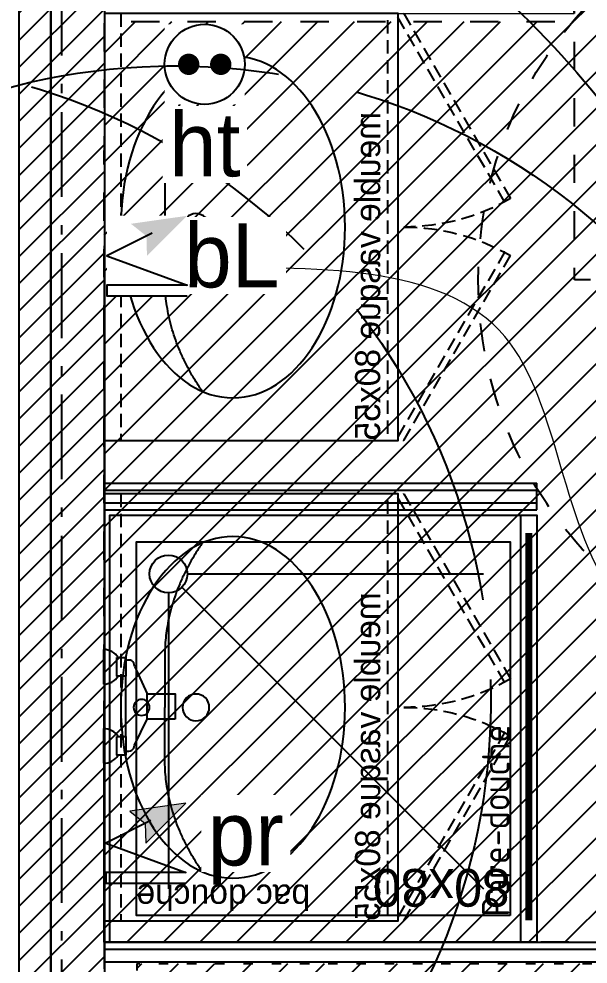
# Model space of a CAD drawing. Header units: centimetres. Extents: x -35664 to 50682, y -23001 to 23705.
# Drawn here: x 6209.9 to 6316.5, y 3861.3 to 4038.4 of the extents above; entities that cross this region are included whole.
import ezdxf

# ---------------------------------------------------------------- set-up
doc = ezdxf.new("R2010")
doc.units = ezdxf.units.CM
for name, pattern in [('ACAD_ISO02W100', [15, 12, -3]), ('Style de ligne -1', [0.41664, 0.20828, -0.20836]), ('Style de ligne -11', [0.347222, 0.20828, -0.138942]), ('Style de ligne -13', [0.147638, 0.098425, -0.049213]), ('Style de ligne -5', [0.20828, 0.069425, -0.138855]), ('Style de ligne -6', [1.04164, 0.625, -0.20828, 0.06943, -0.13893]), ('VW-01', [0.41656, 0.20828, -0.20828])]:
    doc.linetypes.add(name, pattern=pattern)
for name, color, linetype in [('B aménagement intérieur', 252, 'Continuous'), ('B BATI-équipement-sanitaires', 252, 'Continuous'), ('B faience', 252, 'Style de ligne -11'), ('B Faux plafonds', 9, 'Continuous'), ('B Faux plafonds_Hatch', 9, 'Continuous'), ('B GÈnÈral_Hatch', 252, 'Continuous'), ('B Général', 252, 'Continuous'), ('C ANNOTATIONS-PMR', 252, 'Style de ligne -5'), ('C ANNOTATIONS-prestations', 252, 'Continuous'), ('D SURFACES-shab', 252, 'Continuous'), ('F REMPLISSAGE-vert clair', 252, 'Continuous'), ('F REMPLISSAGE-vert foncé', 252, 'Continuous'), ('prlm-MOD', 64, 'Continuous')]:
    doc.layers.add(name, color=color, linetype=linetype)
doc.layers.add('prlm-ELEC-CFO', color=1, linetype='Continuous', lineweight=25)
doc.layers.add('prlm-ZEROPLOT', color=254, linetype='Continuous', plot=False)
doc.styles.add('Eurostile', font='Eurosti.TTF')
doc.styles.add('prlm-elec-cfo', font='comic.ttf', dxfattribs={"height": 12})
doc.styles.get("Standard").update_dxf_attribs({"font": 'isocp.shx', "height": 15})
pattern_1 = [(45, (0, 0.2205), (-3.52778, 3.30729), [])]

# ---------------------------------------------------------------- blocks, each defined once
blk = doc.blocks.new('A 90.WC-plan-PMR')
at = {"layer": 'B Général', "linetype": 'Style de ligne -1', "ltscale": 25.4, "flags": 128}
blk.add_lwpolyline([(-114.5, 112.5), (15.5, 112.5), (15.5, 32.5), (-114.5, 32.5)], close=True, dxfattribs=at)
blk = doc.blocks.new('A 90.Groupe-2-1')
at = {"layer": 'B Général', "linetype": 'Continuous'}
for centre, major_axis, ratio in [((0, -24.07), (32, 0), 0.65625), ((0, -6.97), (1.5, 0), 1), ((0, -17.15), (2.5, 0), 1)]:
    blk.add_ellipse(centre, major_axis=major_axis, ratio=ratio, dxfattribs=at)
for points in [[(-30.82, -18.37), (-20.7, -11.37), (-9.74, -11.32), (-4.71, -11.3), (0, -11.3)], [(30.82, -18.37), (20.7, -11.37), (9.74, -11.32), (4.71, -11.3), (0, -11.3)]]:
    blk.add_open_spline(points, degree=2, knots=[0, 0, 0, 1, 1, 2, 2, 2], dxfattribs=at)
blk.add_open_spline([(-30.45, -17.59), (-30.5, -17.61), (-30.55, -17.64)], degree=2, dxfattribs=at)
blk = doc.blocks.new('A 90.meuble vasque 80x60')
at = {"layer": 'B BATI-équipement-sanitaires', "linetype": 'Style de ligne -13', "ltscale": 25.4, "flags": 128}
for points in [[(-40, -3.07), (40, -3.07), (40, -53.07), (-40, -53.07)], [(-40, -56.07), (-5.36, -76.07), (-4.71, -74.94), (-39.35, -54.94)], [(40, -56.07), (5.36, -76.07), (4.71, -74.94), (39.35, -54.94)]]:
    blk.add_lwpolyline(points, close=True, dxfattribs=at)
at = {"layer": 'B BATI-équipement-sanitaires', "linetype": 'Style de ligne -13', "ltscale": 25.4}
for centre, start, end in [((-40, -56.07), 330, 0), ((40, -56.07), 180, 210)]:
    blk.add_arc(centre, 40, start, end, dxfattribs=at)
at = {"layer": 'B Général', "flags": 128}
blk.add_lwpolyline([(-40, 0), (40, 0), (40, -55), (-40, -55)], close=True, dxfattribs=at)
at = {"layer": 'B Général'}
blk.add_blockref('A 90.Groupe-2-1', (0, 0), dxfattribs=at)
at = {"layer": 'C ANNOTATIONS-prestations', "insert": (40, -53.07), "char_height": 4.706, "width": 80, "attachment_point": 9, "line_spacing_factor": 0.894142, "style": 'Eurostile'}
blk.add_mtext('meuble vasque 80x55', dxfattribs=at)
blk = doc.blocks.new('A 90.Bac douche 80.80')
at = {"layer": 'B faience', "lineweight": 18, "flags": 128}
blk.add_lwpolyline([(-41, -40), (40, -40), (40, 41)], dxfattribs=at)
at = {"layer": 'B Général', "linetype": 'Continuous'}
for p, q in [((25.5, -25.5), (-31, 31)), ((28, -24.46), (28, 31)), ((24.46, -28), (-31, -28))]:
    blk.add_line(p, q, dxfattribs=at)
at = {"layer": 'B Général', "linetype": 'Continuous', "flags": 128}
for points in [[(-41, 41), (39, 41), (39, -39), (-41, -39)], [(-36, 36), (34, 36), (34, -34), (-36, -34)]]:
    blk.add_lwpolyline(points, close=True, dxfattribs=at)
at = {"layer": 'B Général', "linetype": 'Continuous'}
blk.add_circle((28, -28), 3.54, dxfattribs=at)
at = {"layer": 'B Général', "insert": (-36, 30.76), "char_height": 7.059, "width": 35, "attachment_point": 4, "line_spacing_factor": 0.894142, "style": 'Eurostile'}
blk.add_mtext('80x80', dxfattribs=at)
at = {"layer": 'C ANNOTATIONS-prestations', "insert": (34, 32.51), "char_height": 4.706, "width": 70, "attachment_point": 6, "line_spacing_factor": 0.894142, "style": 'Eurostile'}
blk.add_mtext('bac douche ', dxfattribs=at)
blk = doc.blocks.new('A 90.Rond 150_PMR')
at = {"layer": 'B Général', "linetype": 'VW-01', "ltscale": 25.4}
blk.add_circle((0, 0), 75, dxfattribs=at)
blk = doc.blocks.new('A 90.T3 S102_105 (2D)')
at = {"layer": 'B Faux plafonds_Hatch', "linetype": 'Continuous'}
h = blk.add_hatch(dxfattribs=at)
h.set_pattern_fill('F_P__SOFFITE', color=256, style=0, pattern_type=2)
h.set_pattern_definition(pattern_1)
h.paths.add_polyline_path([(-55.86, 34.01), (-55.94, 63.02), (125.88, 63.03), (125.88, 76.02), (280.96, 76.02), (281.04, -293.98), (-274.88, -293.98), (-274.88, 16.02), (-55.86, 16.02), (-55.86, 34.03)])
at = {"layer": 'B GÈnÈral_Hatch', "linetype": 'Continuous'}
h = blk.add_hatch(dxfattribs=at)
h.set_pattern_fill('F_P__SOFFITE', color=256, style=0, pattern_type=2)
h.set_pattern_definition(pattern_1)
h.paths.add_polyline_path([(-61.02, 289.02), (-60.98, 20.02), (-281.08, 20.02), (-281.04, 192.49), (-193.04, 192.54), (-193.01, 289.01)])
at = {"layer": 'B Faux plafonds', "linetype": 'Style de ligne -5', "ltscale": 25.4, "flags": 128}
blk.add_lwpolyline([(-55.86, 34.01), (-55.94, 63.02), (125.88, 63.03), (125.88, 76.02), (280.96, 76.02), (281.04, -293.98), (-274.88, -293.98), (-274.88, 16.02), (-55.86, 16.02), (-55.86, 34.03)], close=True, dxfattribs=at)
at = {"layer": 'B Général', "linetype": 'Continuous'}
for p, q in [((-281.04, 106.02), (-200.04, 106.02)), ((-281.04, 101.02), (-281.04, 106.02)), ((-200.04, 101.02), (-200.04, 106.02)), ((-281.04, 101.02), (-200.04, 101.02)), ((-281.04, 20.02), (-61.02, 20.02)), ((-281.04, 15.02), (-281.04, 20.02))]:
    blk.add_line(p, q, dxfattribs=at)
at = {"layer": 'B Général', "linetype": 'VW-01', "ltscale": 25.4, "flags": 128}
blk.add_lwpolyline([(-61.02, 289.02), (-60.98, 20.02), (-281.08, 20.02), (-281.04, 192.49), (-193.04, 192.54), (-193.01, 289.01)], close=True, dxfattribs=at)
at = {"layer": 'D SURFACES-shab', "lineweight": 18, "flags": 128}
blk.add_lwpolyline([(-61.02, 289.02), (-61.02, 20.02), (-281.12, 20.02), (-281.04, 194), (-193.04, 194.04), (-193.01, 289.01)], close=True, dxfattribs=at)
at = {"layer": 'F REMPLISSAGE-vert clair'}
for p, q in [((-281.04, 104.72), (-200.04, 104.72)), ((-281.04, 102.32), (-200.04, 102.32)), ((-281.04, 18.72), (-59.72, 18.72)), ((-281.04, 16.32), (-57.32, 16.32))]:
    blk.add_line(p, q, dxfattribs=at)
at = {"layer": 'F REMPLISSAGE-vert foncé', "linetype": 'Continuous'}
for p, q in [((-281.04, 106.02), (-200.04, 106.02)), ((-281.04, 101.02), (-200.04, 101.02)), ((-281.04, 20.02), (-61.02, 20.02))]:
    blk.add_line(p, q, dxfattribs=at)
at = {"layer": 'F REMPLISSAGE-vert foncé'}
for p, q in [((-281.04, 104.72), (-200.04, 104.72)), ((-281.04, 102.32), (-200.04, 102.32)), ((-281.04, 18.72), (-59.72, 18.72)), ((-281.04, 16.32), (-57.32, 16.32))]:
    blk.add_line(p, q, dxfattribs=at)
at = {"layer": 'B Général', "rotation": 180}
for name, p in [('A 90.WC-plan-PMR', (-177.52, 256.62)), ('A 90.Bac douche 80.80', (-241.04, 61.02))]:
    blk.add_blockref(name, p, dxfattribs=at)
at = {"layer": 'B Général', "xscale": -1, "rotation": 90}
for p in [(-281.04, 154.02), (-281.04, 64.02)]:
    blk.add_blockref('A 90.meuble vasque 80x60', p, dxfattribs=at)
at = {"layer": 'C ANNOTATIONS-PMR', "ltscale": 25.4, "rotation": 270}
blk.add_blockref('A 90.Rond 150_PMR', (-136.02, 144.12), dxfattribs=at)
blk = doc.blocks.new('xi.pdch')
at = {"layer": 'prlm-MOD', "color": 0, "linetype": 'ByBlock', "lineweight": -2, "ltscale": 50}
blk.add_lwpolyline([(-32.52, -3.22), (-32.52, -0.19), (47.48, -0.19), (47.48, -3.22)], close=True, dxfattribs=at)
at = {"layer": 'prlm-MOD', "color": 0, "linetype": 'ByBlock', "lineweight": 5, "ltscale": 50, "const_width": 1.3}
blk.add_lwpolyline([(-28.4, -1.71), (44.13, -1.71), (44.13, -1.71)], dxfattribs=at)
at = {"layer": 'prlm-MOD', "color": 0, "insert": (-27.71, 7.06), "char_height": 5.1497, "width": 137.3149, "attachment_point": 1}
blk.add_mtext('Pare-douche', dxfattribs=at)
blk = doc.blocks.new('xi.dchrob')
at = {"layer": 'prlm-MOD', "color": 161}
for p, q in [((8.16, -2.3), (8.16, 2.3)), ((13.38, 1.16), (13.38, -1.16))]:
    blk.add_line(p, q, dxfattribs=at)
for points in [[(0, 10.66), (0, 4.16)], [(5.77, 7.56), (8.16, 2.38)], [(4.19, -5.66), (4.19, 5.66)], [(5.77, -7.26), (8.16, -2.37)], [(0, -4.16), (0, -10.66)]]:
    blk.add_lwpolyline(points, dxfattribs=at)
for points in [[(2.5, 9.16), (4.19, 9.16), (4.19, 5.66), (2.5, 5.66)], [(13.38, -2.37), (8.16, -2.37), (8.16, 2.38), (13.38, 2.38)], [(2.5, -5.66), (4.19, -5.66), (4.19, -9.16), (2.5, -9.16)]]:
    blk.add_lwpolyline(points, close=True, dxfattribs=at)
for centre, radius, start, end in [((0, 7.41), 3.25, 32.579, 90), ((4.65, 7.56), 1.13, 0, 114.0743), ((0, 7.41), 3.25, 270, 327.421), ((0, -7.41), 3.25, 32.579, 90), ((4.65, -7.26), 1.13, 245.9257, 360), ((0, -7.41), 3.25, 270, 327.421)]:
    blk.add_arc(centre, radius, start, end, dxfattribs=at)
at = {"layer": 'prlm-ZEROPLOT', "color": 253, "linetype": 'ACAD_ISO02W100', "ltscale": 5}
for radius in [180, 120]:
    blk.add_circle((13.38, 0), radius, dxfattribs=at)
blk = doc.blocks.new('xi.PR')
at = {"layer": 'prlm-ELEC-CFO', "lineweight": 5}
blk.add_hatch(color=0, dxfattribs=at).paths.add_polyline_path([(-3, 6), (-0.1, 3.7), (0, 0), (7.5, 7.5)])
at = {"layer": 'prlm-ELEC-CFO', "color": 0, "lineweight": 5, "flags": 128}
blk.add_lwpolyline([(-3, 6), (-0.1, 3.7), (0, 0), (7.5, 7.5)], close=True, dxfattribs=at)
at = {"layer": 'prlm-ELEC-CFO', "color": 0}
blk.add_lwpolyline([(0.95, 4.23), (-7.5, 0), (7.5, -5.5), (-7.5, -5.5), (-7.5, -7.5), (7.5, -7.5)], dxfattribs=at)
blk = doc.blocks.new('xi.PCHT')
at = {"color": 0, "lineweight": 5}
blk.add_wipeout([(-7.5, -7.5), (7.5, -7.5), (7.5, 7.5), (-7.5, 7.5)], dxfattribs=at).dxf.layer = 'prlm-ELEC-CFO'
at = {"layer": 'prlm-ELEC-CFO', "color": 0, "linetype": 'ByBlock', "lineweight": 5, "const_width": 2}
for points in [[(-4, 0, 1), (-2, 0, 1)], [(2, 0, 1), (4, 0, 1)]]:
    blk.add_lwpolyline(points, format="xyb", close=True, dxfattribs=at)
at = {"layer": 'prlm-ELEC-CFO', "color": 0, "linetype": 'ByBlock', "lineweight": -2}
blk.add_circle((0, 0), 7.5, dxfattribs=at)
blk = doc.blocks.new('xi.BL')
at = {"color": 0, "lineweight": 5}
blk.add_wipeout([(-7.5, -7.5), (7.5, -7.5), (7.5, 7.5), (-7.5, 7.5)], dxfattribs=at).dxf.layer = 'prlm-ELEC-CFO'
at = {"layer": 'prlm-ELEC-CFO', "lineweight": 5}
blk.add_hatch(color=0, dxfattribs=at).paths.add_polyline_path([(-3, 6), (-0.1, 3.7), (0, 0), (7.5, 7.5)])
at = {"layer": 'prlm-ELEC-CFO', "color": 0}
blk.add_lwpolyline([(0.95, 4.23), (-7.5, 0), (7.5, -5.5), (-7.5, -5.5), (-7.5, -7.5), (7.5, -7.5)], dxfattribs=at)

msp = doc.modelspace()

# ---------------------------------------------------------------- hatches: boundary and pattern name
at = {"layer": 'B GÈnÈral_Hatch', "linetype": 'Continuous'}
h = msp.add_hatch(dxfattribs=at)
h.set_pattern_fill('50_BETON', color=256, style=0, pattern_type=2)
h.set_pattern_definition([(45, (0, 0), (2.4253472, -2.6458333), [])])
h.paths.add_polyline_path([(6209.888, 3525.389), (6225.888, 3541.389), (6225.888, 4134.389), (6209.888, 4134.389)])

# ---------------------------------------------------------------- linework, layer by layer
at = {"layer": 'B Général', "linetype": 'Continuous', "lineweight": 18}
for p, q in [((6209.888, 4134.389), (6209.888, 3525.389)), ((6225.888, 4134.389), (6225.888, 3551.389))]:
    msp.add_line(p, q, dxfattribs=at)
at = {"layer": 'B Général', "linetype": 'Continuous'}
for p, q in [((6209.888, 4134.389), (6209.888, 3525.389)), ((6225.888, 4134.389), (6225.888, 3551.389))]:
    msp.add_line(p, q, dxfattribs=at)
at = {"layer": 'B Général', "linetype": 'Style de ligne -6', "ltscale": 25.4, "flags": 128}
msp.add_lwpolyline([(6274.813, 5820.389), (6274.813, 5736.889), (6217.888, 5687.889), (6217.888, 3085.389)], dxfattribs=at)
msp.add_lwpolyline([(6274.813, 5820.389), (6274.813, 5736.889), (6217.888, 5687.889), (6217.888, 3085.389)], dxfattribs=at)
at = {"layer": 'prlm-ELEC-CFO', "lineweight": 13}
msp.add_spline([(6434.115, 3965.63), (6411.019, 3926.924), (6322.53, 3928.663), (6300.905, 3978.847), (6241.369, 3991.488)], degree=3, dxfattribs=at)
at = {"layer": 'prlm-ZEROPLOT', "ltscale": 25}
msp.add_lwpolyline([(5209.042, 4917.389), (6215.888, 4917.389), (6215.888, 3517.389), (4931.965, 3517.389)], dxfattribs=at)
at = {"layer": 'prlm-ZEROPLOT'}
msp.add_lwpolyline([(6215.888, 4917.389), (7638.484, 4917.389), (7638.484, 3517.389), (6215.888, 3517.389)], close=True, dxfattribs=at)

# ---------------------------------------------------------------- block references
at = {"layer": 'B aménagement intérieur'}
msp.add_blockref('A 90.T3 S102_105 (2D)', (6506.93, 3845.368), dxfattribs=at)
at = {"layer": 'prlm-ELEC-CFO'}
msp.add_blockref('xi.PR', (6233.641, 3883.959), dxfattribs=at)
at = {"layer": 'prlm-MOD'}
for name, p, rotation in [('xi.dchrob', (6191.634, 3910.536), 180), ('xi.pdch', (6303.666, 3897.904), 90)]:
    msp.add_blockref(name, p, dxfattribs=dict(at, rotation=rotation))

# ---------------------------------------------------------------- next in the draw order: texts
at = {"layer": 'prlm-ELEC-CFO', "lineweight": 20, "char_height": 12, "attachment_point": 5, "line_spacing_factor": 0.8, "style": 'prlm-elec-cfo', "bg_fill": 3, "box_fill_scale": 1.1, "bg_fill_color": 256, "bg_fill_transparency": 0}
for s, insert in [('ht', (6244.69, 4014.792)), ('bL', (6249.752, 3993.98)), ('pr', (6252.359, 3883.959))]:
    msp.add_mtext(s, dxfattribs=dict(at, insert=insert))

# ---------------------------------------------------------------- next in the draw order: linework, layer by layer
at = {"layer": 'prlm-ELEC-CFO', "lineweight": 13}
msp.add_spline([(6591.98, 3893.397), (6394.499, 3801.687), (6247.443, 3802.612)], degree=3, dxfattribs=at)

# ---------------------------------------------------------------- next in the draw order: block references
at = {"layer": 'prlm-ELEC-CFO'}
for name, p in [('xi.PCHT', (6244.682, 4029.868)), ('xi.BL', (6233.869, 3993.987))]:
    msp.add_blockref(name, p, dxfattribs=at)

# ---------------------------------------------------------------- next in the draw order: block references
at = {"layer": 'prlm-MOD'}
msp.add_blockref('xi.dchrob', (6225.745, 3909.575), dxfattribs=at)

doc.saveas('drawing.dxf')
